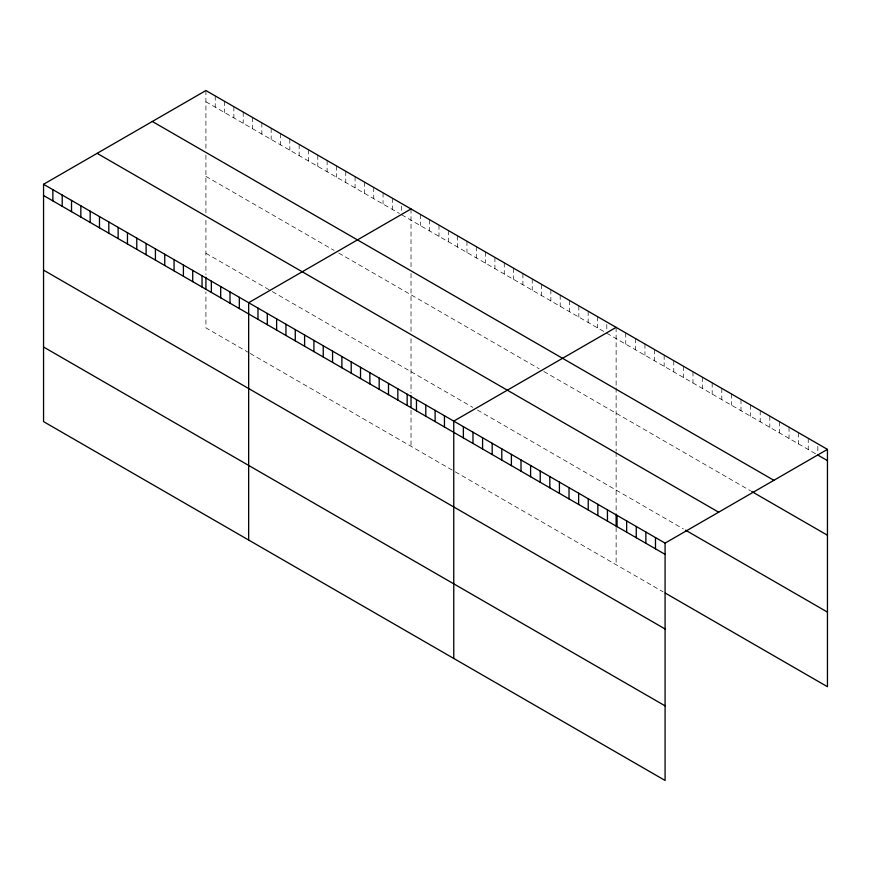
<?xml version="1.0" encoding="UTF-8"?>
<svg xmlns="http://www.w3.org/2000/svg" width="871" height="871" viewBox="0 0 871 871"><rect width="100%" height="100%" fill="white"/><g stroke="black" fill="none" stroke-linecap="round" stroke-linejoin="round"><path stroke-width="0.65" stroke-dasharray="4.36 3.27" d="M205.915 90.54L205.915 149.747M205.915 101.776L399.364 213.46M401.694 214.81L604.474 331.884M606.804 333.223L815.713 453.835M205.915 176.388L334.105 250.402M338.765 253.091L539.214 368.814M543.874 371.503L750.606 490.863M205.915 253.265L271.175 290.947M272.34 291.611L472.79 407.345M477.45 410.034L683.365 528.915M249.03 352.766L205.915 327.877L205.915 291.905M250.195 353.441L454.139 471.189M455.304 471.864L663.092 591.823M817.847 446.333L817.847 452.572M808.234 438.287L808.234 449.523M798.631 432.745L798.631 443.981M789.028 427.204L789.028 438.429M779.425 421.651L779.425 432.887M769.812 416.109L769.812 427.345M760.209 410.568L760.209 421.793M750.606 405.015L750.606 416.251M741.003 399.473L741.003 410.709M731.39 393.921L731.39 405.157M721.787 388.379L721.787 399.615M712.184 382.837L712.184 394.062M702.581 377.285L702.581 388.52M692.968 371.743L692.968 382.979M683.365 366.201L683.365 377.426M673.762 360.648L673.762 371.884M664.159 355.107L664.159 366.343M654.546 349.565L654.546 360.79M644.943 344.012L644.943 355.248M635.34 338.471L635.34 349.707M625.737 332.918L625.737 344.154M616.124 327.376L616.124 386.572M616.124 387.911L616.124 451.047M616.124 452.267L616.124 511.419M616.124 527.401L616.124 564.713M606.804 324.491L606.804 330.73M597.484 316.609L597.484 327.844M588.165 311.23L588.165 322.466M578.834 305.852L578.834 317.077M569.514 300.462L569.514 311.698M560.195 295.084L560.195 306.32M550.864 289.695L550.864 300.93M541.544 284.316L541.544 295.552M532.225 278.938L532.225 290.163M522.894 273.548L522.894 284.784M513.574 268.17L513.574 279.406M504.255 262.781L504.255 274.017M494.924 257.402L494.924 268.638M485.604 252.024L485.604 263.249M476.285 246.635L476.285 257.87M466.965 241.256L466.965 252.492M457.634 235.878L457.634 247.103M448.315 230.488L448.315 241.724M438.995 225.11L438.995 236.346M429.664 219.721L429.664 230.957M420.345 214.342L420.345 225.578M411.025 208.964L411.025 269.487M411.025 273.483L411.025 332.635M411.025 338.732L411.025 392.995M411.025 410.317L411.025 446.29M401.694 206.079L401.694 212.317M392.375 198.196L392.375 209.432M383.055 192.818L383.055 204.043M373.735 187.428L373.735 198.664M364.405 182.05L364.405 193.286M355.085 176.661L355.085 187.896M345.765 171.282L345.765 182.518M336.435 165.904L336.435 177.129M327.115 160.514L327.115 171.75M317.795 155.136L317.795 166.372M308.465 149.747L308.465 160.983M299.145 144.368L299.145 155.604M289.825 138.99L289.825 150.215M280.495 133.601L280.495 144.836M271.175 128.222L271.175 139.458M261.855 122.844L261.855 134.069M252.536 117.454L252.536 128.69M243.205 112.076L243.205 123.312M233.885 106.687L233.885 117.923M224.566 101.308L224.566 112.544M215.235 95.93L215.235 107.155M205.915 155.071L205.915 214.212M205.915 220.319L205.915 274.583"/><path stroke-width="1.31" d="M43.55 184.282L665.085 543.123L665.085 780.46L43.55 421.618L43.55 184.282L205.915 90.54L827.45 449.382L827.45 686.718L665.226 593.053M411.025 208.964L248.66 302.705L248.66 540.031M616.124 327.376L453.758 421.118L453.758 658.454M665.085 543.123L827.45 449.382M817.847 455.065L827.45 460.617M152.338 121.483L773.873 480.313M751.673 491.484L827.45 535.23M97.127 153.35L718.662 512.192M685.499 530.145L827.45 612.106M43.55 195.518L665.085 554.359M43.55 270.13L665.085 628.971M43.55 347.006L665.085 705.848M655.482 537.581L655.482 548.806M645.868 532.029L645.868 543.264M636.266 526.487L636.266 537.723M626.663 520.945L626.663 532.17M617.06 515.392L617.06 526.628M616.124 514.075L616.124 526.073M607.446 509.851L607.446 521.087M597.844 504.309L597.844 515.534M588.241 498.756L588.241 509.992M578.638 493.215L578.638 504.451M569.024 487.662L569.024 498.898M559.422 482.12L559.422 493.356M549.819 476.579L549.819 487.804M540.216 471.026L540.216 482.262M530.602 465.484L530.602 476.72M521 459.942L521 471.167M511.397 454.39L511.397 465.626M501.794 448.848L501.794 460.084M492.18 443.306L492.18 454.531M482.578 437.754L482.578 448.99M472.975 432.212L472.975 443.448M463.372 426.659L463.372 437.895M444.439 415.739L444.439 426.964M435.119 410.35L435.119 421.586M425.788 404.971L425.788 416.207M416.469 399.593L416.469 410.818M411.025 395.663L411.025 407.65M407.149 394.204L407.149 405.44M397.829 388.825L397.829 400.061M388.499 383.436L388.499 394.672M379.179 378.058L379.179 389.293M369.859 372.679L369.859 383.904M360.529 367.29L360.529 378.526M351.209 361.911L351.209 373.147M341.889 356.522L341.889 367.758M332.559 351.144L332.559 362.38M323.239 345.765L323.239 356.99M313.919 340.376L313.919 351.612M304.6 334.997L304.6 346.233M295.269 329.619L295.269 340.844M285.949 324.23L285.949 335.466M276.63 318.851L276.63 330.087M267.299 313.462L267.299 324.698M257.979 308.084L257.979 319.319M239.329 297.316L239.329 308.552M230.009 291.937L230.009 303.173M220.69 286.548L220.69 297.784M211.359 281.17L211.359 292.406M205.915 277.25L205.915 289.237M202.039 275.791L202.039 287.016M192.72 270.402L192.72 281.638M183.4 265.024L183.4 276.259M174.069 259.645L174.069 270.87M164.75 254.256L164.75 265.492M155.43 248.877L155.43 260.113M146.099 243.488L146.099 254.724M136.78 238.11L136.78 249.346M127.46 232.731L127.46 243.956M118.129 227.342L118.129 238.578M108.81 221.963L108.81 233.199M99.49 216.585L99.49 227.81M90.17 211.196L90.17 222.432M80.84 205.817L80.84 217.053M71.52 200.428L71.52 211.664M62.2 195.05L62.2 206.285M52.87 189.671L52.87 200.896"/></g></svg>
